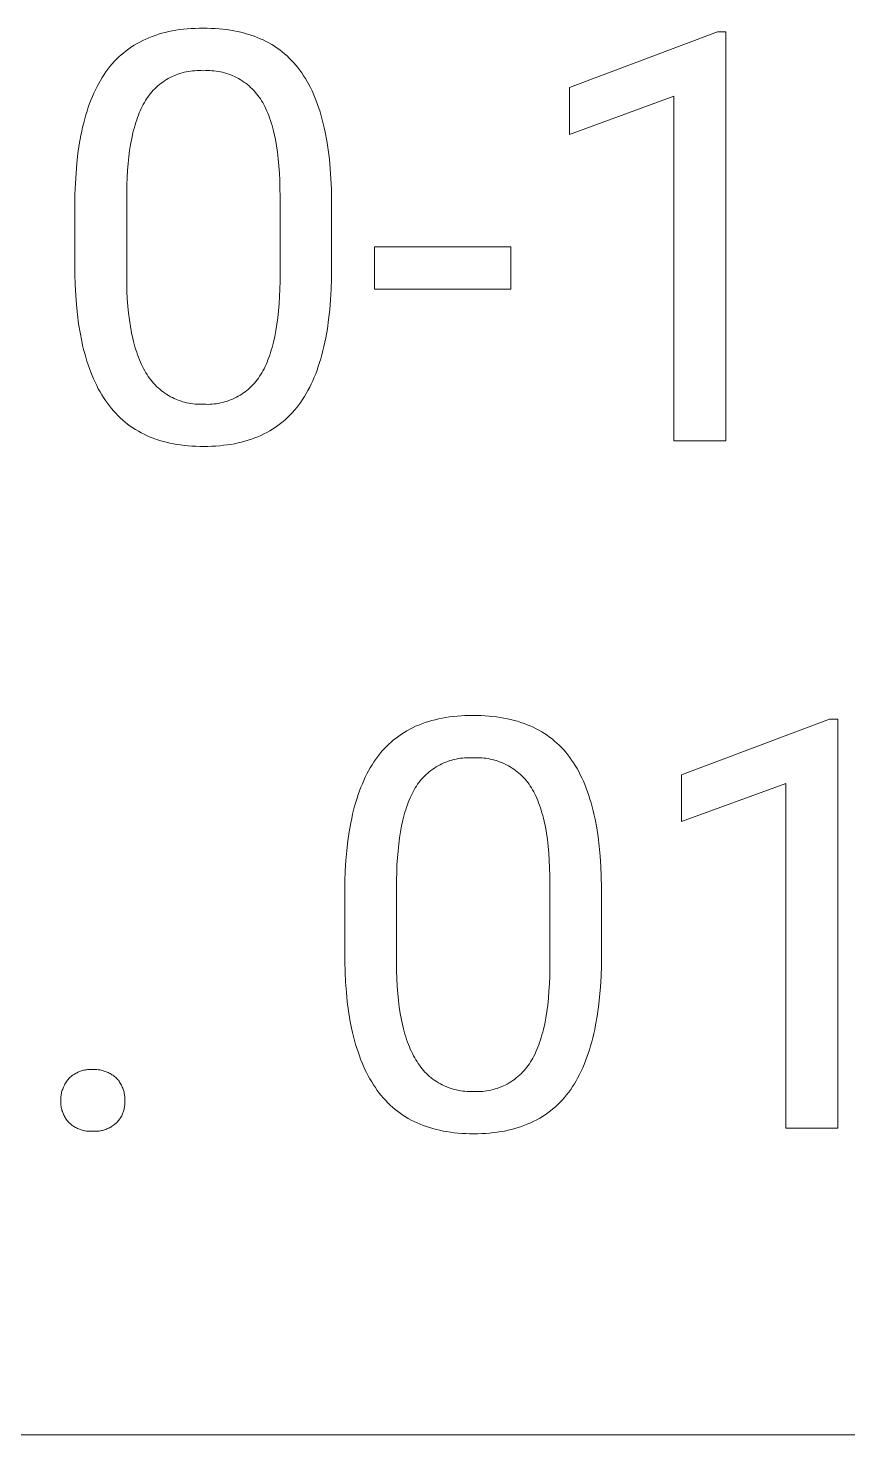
# Model space of a CAD drawing. Header units: millimetres. Extents: x 0 to 4030, y -54 to 2762.
# Drawn here: x 3130.7 to 3207.6, y 171.7 to 303.6 of the extents above; entities that cross this region are included whole.
import ezdxf

# ---------------------------------------------------------------- set-up
doc = ezdxf.new("R2010")
doc.units = ezdxf.units.MM
doc.header["$MEASUREMENT"] = 0
doc.layers.add('Domyślny', color=7, linetype='Continuous', true_color=0x000000)

msp = doc.modelspace()

# ---------------------------------------------------------------- linework, layer by layer
at = {"layer": 'Domyślny', "color": 18, "lineweight": 15, "true_color": 0x000000}
for p, q in [((3143.89, 303.27), (3144.22, 303.33)), ((3144.22, 303.33), (3144.56, 303.39)), ((3144.56, 303.39), (3144.91, 303.45)), ((3144.91, 303.45), (3145.26, 303.49)), ((3145.26, 303.49), (3145.62, 303.53)), ((3145.62, 303.53), (3145.98, 303.55)), ((3145.98, 303.55), (3146.36, 303.57)), ((3146.36, 303.57), (3146.74, 303.59)), ((3146.74, 303.59), (3147.12, 303.59)), ((3147.12, 303.59), (3147.5, 303.59)), ((3147.5, 303.59), (3147.88, 303.57)), ((3147.88, 303.57), (3148.25, 303.56)), ((3148.25, 303.56), (3148.61, 303.53)), ((3148.61, 303.53), (3148.97, 303.49)), ((3148.97, 303.49), (3149.32, 303.45)), ((3149.32, 303.45), (3149.67, 303.4)), ((3149.67, 303.4), (3150, 303.34)), ((3150, 303.34), (3150.33, 303.28)), ((3140.64, 301.99), (3140.91, 302.14)), ((3140.91, 302.14), (3141.18, 302.29)), ((3141.18, 302.29), (3141.45, 302.43)), ((3141.45, 302.43), (3141.73, 302.56)), ((3141.73, 302.56), (3142.02, 302.69)), ((3142.02, 302.69), (3142.32, 302.8)), ((3142.32, 302.8), (3142.62, 302.91)), ((3142.62, 302.91), (3142.92, 303.01)), ((3142.92, 303.01), (3143.24, 303.11)), ((3143.24, 303.11), (3143.56, 303.19)), ((3143.56, 303.19), (3143.89, 303.27)), ((3150.33, 303.28), (3150.66, 303.2)), ((3150.66, 303.2), (3150.98, 303.12)), ((3150.98, 303.12), (3151.29, 303.04)), ((3151.29, 303.04), (3151.59, 302.94)), ((3151.59, 302.94), (3151.89, 302.83)), ((3151.89, 302.83), (3152.19, 302.72)), ((3152.19, 302.72), (3152.47, 302.6)), ((3152.47, 302.6), (3152.75, 302.48)), ((3152.75, 302.48), (3153.03, 302.34)), ((3153.03, 302.34), (3153.29, 302.2)), ((3153.29, 302.2), (3153.55, 302.05)), ((3153.55, 302.05), (3153.81, 301.89)), ((3181.48, 298.03), (3195.37, 303.24)), ((3195.37, 303.24), (3196.14, 303.24)), ((3196.14, 303.24), (3196.14, 264.9)), ((3138.99, 300.67), (3139.2, 300.89)), ((3139.2, 300.89), (3139.43, 301.09)), ((3139.43, 301.09), (3139.66, 301.29)), ((3139.66, 301.29), (3139.9, 301.47)), ((3139.9, 301.47), (3140.14, 301.65)), ((3140.14, 301.65), (3140.39, 301.83)), ((3140.39, 301.83), (3140.64, 301.99)), ((3153.81, 301.89), (3154.06, 301.72)), ((3154.06, 301.72), (3154.3, 301.55)), ((3154.3, 301.55), (3154.53, 301.37)), ((3154.53, 301.37), (3154.76, 301.18)), ((3154.76, 301.18), (3154.99, 300.99)), ((3154.99, 300.99), (3155.2, 300.78)), ((3155.2, 300.78), (3155.41, 300.57)), ((3137.82, 299.24), (3138, 299.5)), ((3138, 299.5), (3138.18, 299.75)), ((3138.18, 299.75), (3138.37, 299.99)), ((3138.37, 299.99), (3138.57, 300.23)), ((3138.57, 300.23), (3138.78, 300.45)), ((3138.78, 300.45), (3138.99, 300.67)), ((3145.14, 299.4), (3144.94, 299.34)), ((3145.33, 299.45), (3145.14, 299.4)), ((3145.53, 299.49), (3145.33, 299.45)), ((3145.72, 299.53), (3145.53, 299.49)), ((3145.92, 299.56), (3145.72, 299.53)), ((3146.12, 299.59), (3145.92, 299.56)), ((3146.32, 299.6), (3146.12, 299.59)), ((3146.52, 299.61), (3146.32, 299.6)), ((3146.72, 299.62), (3146.52, 299.61)), ((3146.92, 299.61), (3146.72, 299.62)), ((3147.12, 299.6), (3146.92, 299.61)), ((3147.32, 299.61), (3147.12, 299.6)), ((3147.53, 299.62), (3147.32, 299.61)), ((3147.73, 299.61), (3147.53, 299.62)), ((3147.93, 299.6), (3147.73, 299.61)), ((3148.13, 299.59), (3147.93, 299.6)), ((3148.33, 299.56), (3148.13, 299.59)), ((3148.53, 299.53), (3148.33, 299.56)), ((3148.73, 299.49), (3148.53, 299.53)), ((3148.93, 299.45), (3148.73, 299.49)), ((3149.12, 299.4), (3148.93, 299.45)), ((3149.32, 299.34), (3149.12, 299.4)), ((3155.41, 300.57), (3155.62, 300.35)), ((3155.62, 300.35), (3155.82, 300.12)), ((3155.82, 300.12), (3156.01, 299.89)), ((3156.01, 299.89), (3156.19, 299.64)), ((3156.19, 299.64), (3156.37, 299.39)), ((3156.37, 299.39), (3156.54, 299.13)), ((3137.01, 297.81), (3137.16, 298.11)), ((3137.16, 298.11), (3137.32, 298.41)), ((3137.32, 298.41), (3137.48, 298.69)), ((3137.48, 298.69), (3137.64, 298.97)), ((3137.64, 298.97), (3137.82, 299.24)), ((3142.86, 298.17), (3142.71, 298.04)), ((3143.01, 298.3), (3142.86, 298.17)), ((3143.17, 298.43), (3143.01, 298.3)), ((3143.33, 298.54), (3143.17, 298.43)), ((3143.5, 298.66), (3143.33, 298.54)), ((3143.67, 298.76), (3143.5, 298.66)), ((3143.84, 298.86), (3143.67, 298.76)), ((3144.02, 298.96), (3143.84, 298.86)), ((3144.2, 299.05), (3144.02, 298.96)), ((3144.38, 299.13), (3144.2, 299.05)), ((3144.57, 299.21), (3144.38, 299.13)), ((3144.75, 299.28), (3144.57, 299.21)), ((3144.94, 299.34), (3144.75, 299.28)), ((3149.51, 299.28), (3149.32, 299.34)), ((3149.7, 299.21), (3149.51, 299.28)), ((3149.89, 299.13), (3149.7, 299.21)), ((3150.07, 299.05), (3149.89, 299.13)), ((3150.25, 298.96), (3150.07, 299.05)), ((3150.43, 298.86), (3150.25, 298.96)), ((3150.6, 298.76), (3150.43, 298.86)), ((3150.78, 298.65), (3150.6, 298.76)), ((3150.94, 298.54), (3150.78, 298.65)), ((3151.11, 298.42), (3150.94, 298.54)), ((3151.27, 298.3), (3151.11, 298.42)), ((3151.42, 298.17), (3151.27, 298.3)), ((3151.57, 298.03), (3151.42, 298.17)), ((3156.54, 299.13), (3156.71, 298.87)), ((3156.71, 298.87), (3156.87, 298.59)), ((3156.87, 298.59), (3157.03, 298.31)), ((3157.03, 298.31), (3157.18, 298.01)), ((3136.46, 296.52), (3136.59, 296.85)), ((3136.59, 296.85), (3136.72, 297.18)), ((3136.72, 297.18), (3136.86, 297.5)), ((3136.86, 297.5), (3137.01, 297.81)), ((3141.7, 296.8), (3141.6, 296.62)), ((3141.81, 296.97), (3141.7, 296.8)), ((3141.92, 297.13), (3141.81, 296.97)), ((3142.04, 297.3), (3141.92, 297.13)), ((3142.16, 297.45), (3142.04, 297.3)), ((3142.29, 297.61), (3142.16, 297.45)), ((3142.43, 297.76), (3142.29, 297.61)), ((3142.57, 297.9), (3142.43, 297.76)), ((3142.71, 298.04), (3142.57, 297.9)), ((3151.72, 297.89), (3151.57, 298.03)), ((3151.86, 297.75), (3151.72, 297.89)), ((3152, 297.6), (3151.86, 297.75)), ((3152.13, 297.44), (3152, 297.6)), ((3152.25, 297.29), (3152.13, 297.44)), ((3152.37, 297.12), (3152.25, 297.29)), ((3152.49, 296.96), (3152.37, 297.12)), ((3152.6, 296.79), (3152.49, 296.96)), ((3152.7, 296.61), (3152.6, 296.79)), ((3157.18, 298.01), (3157.33, 297.71)), ((3157.33, 297.71), (3157.47, 297.4)), ((3157.47, 297.4), (3157.6, 297.08)), ((3157.6, 297.08), (3157.73, 296.76)), ((3157.73, 296.76), (3157.85, 296.42)), ((3181.48, 293.63), (3181.48, 298.03)), ((3191.27, 297.22), (3181.48, 293.63)), ((3191.27, 264.9), (3191.27, 297.22)), ((3136.01, 295.09), (3136.11, 295.46)), ((3136.11, 295.46), (3136.22, 295.82)), ((3136.22, 295.82), (3136.34, 296.17)), ((3136.34, 296.17), (3136.46, 296.52)), ((3141.04, 295.43), (3140.95, 295.21)), ((3141.12, 295.64), (3141.04, 295.43)), ((3141.21, 295.85), (3141.12, 295.64)), ((3141.3, 296.05), (3141.21, 295.85)), ((3141.4, 296.25), (3141.3, 296.05)), ((3141.49, 296.44), (3141.4, 296.25)), ((3141.6, 296.62), (3141.49, 296.44)), ((3152.81, 296.42), (3152.7, 296.61)), ((3152.91, 296.23), (3152.81, 296.42)), ((3153, 296.03), (3152.91, 296.23)), ((3153.1, 295.82), (3153, 296.03)), ((3153.19, 295.61), (3153.1, 295.82)), ((3153.27, 295.39), (3153.19, 295.61)), ((3157.85, 296.42), (3157.97, 296.08)), ((3157.97, 296.08), (3158.08, 295.73)), ((3158.08, 295.73), (3158.19, 295.37)), ((3135.73, 293.93), (3135.81, 294.32)), ((3135.81, 294.32), (3135.91, 294.71)), ((3135.91, 294.71), (3136.01, 295.09)), ((3140.66, 294.27), (3140.59, 294.02)), ((3140.73, 294.51), (3140.66, 294.27)), ((3140.8, 294.75), (3140.73, 294.51)), ((3140.88, 294.98), (3140.8, 294.75)), ((3140.95, 295.21), (3140.88, 294.98)), ((3153.35, 295.17), (3153.27, 295.39)), ((3153.43, 294.94), (3153.35, 295.17)), ((3153.51, 294.7), (3153.43, 294.94)), ((3153.58, 294.46), (3153.51, 294.7)), ((3153.65, 294.21), (3153.58, 294.46)), ((3153.72, 293.95), (3153.65, 294.21)), ((3158.19, 295.37), (3158.29, 295)), ((3158.29, 295), (3158.39, 294.62)), ((3158.39, 294.62), (3158.48, 294.24)), ((3158.48, 294.24), (3158.56, 293.85)), ((3135.49, 292.69), (3135.64, 293.53)), ((3135.64, 293.53), (3135.73, 293.93)), ((3140.41, 293.24), (3140.31, 292.69)), ((3140.53, 293.77), (3140.41, 293.24)), ((3140.59, 294.02), (3140.53, 293.77)), ((3153.78, 293.68), (3153.72, 293.95)), ((3153.9, 293.14), (3153.78, 293.68)), ((3154, 292.56), (3153.9, 293.14)), ((3158.56, 293.85), (3158.72, 293.04)), ((3158.72, 293.04), (3158.85, 292.19)), ((3135.27, 290.93), (3135.37, 291.83)), ((3135.37, 291.83), (3135.49, 292.69)), ((3140.14, 291.51), (3140.07, 290.89)), ((3140.22, 292.11), (3140.14, 291.51)), ((3140.31, 292.69), (3140.22, 292.11)), ((3154.08, 291.96), (3154, 292.56)), ((3154.16, 291.34), (3154.08, 291.96)), ((3158.85, 292.19), (3158.96, 291.31)), ((3135.19, 289.99), (3135.27, 290.93)), ((3140.02, 290.25), (3139.98, 289.58)), ((3140.07, 290.89), (3140.02, 290.25)), ((3154.22, 290.68), (3154.16, 291.34)), ((3154.27, 290), (3154.22, 290.68)), ((3158.96, 291.31), (3159.04, 290.4)), ((3159.04, 290.4), (3159.11, 289.46)), ((3135.09, 288.02), (3135.13, 289.02)), ((3135.13, 289.02), (3135.19, 289.99)), ((3139.96, 288.89), (3139.94, 288.17)), ((3139.98, 289.58), (3139.96, 288.89)), ((3154.3, 289.3), (3154.27, 290)), ((3154.32, 288.57), (3154.3, 289.3)), ((3159.11, 289.46), (3159.15, 288.48)), ((3135.08, 286.99), (3135.09, 288.02)), ((3139.94, 288.17), (3139.94, 280.41)), ((3154.33, 287.81), (3154.32, 288.57)), ((3154.33, 279.86), (3154.33, 287.81)), ((3159.15, 288.48), (3159.17, 287.47)), ((3135.08, 280.52), (3135.08, 286.99)), ((3159.17, 287.47), (3159.17, 281.18)), ((3163.2, 279.13), (3163.2, 283.09)), ((3163.2, 283.09), (3175.99, 283.09)), ((3175.99, 283.09), (3175.99, 279.13)), ((3159.17, 281.18), (3159.16, 280.13)), ((3135.11, 279.53), (3135.08, 280.52)), ((3139.94, 280.41), (3139.95, 279.65)), ((3139.95, 279.65), (3139.97, 278.92)), ((3154.31, 279.13), (3154.33, 279.86)), ((3159.16, 280.13), (3159.13, 279.11)), ((3135.16, 278.57), (3135.11, 279.53)), ((3135.23, 277.64), (3135.16, 278.57)), ((3139.97, 278.92), (3140, 278.21)), ((3154.24, 277.73), (3154.28, 278.42)), ((3154.28, 278.42), (3154.31, 279.13)), ((3159.13, 279.11), (3159.07, 278.13)), ((3175.99, 279.13), (3163.2, 279.13)), ((3135.32, 276.75), (3135.23, 277.64)), ((3140, 278.21), (3140.05, 277.53)), ((3140.05, 277.53), (3140.12, 276.87)), ((3154.12, 276.44), (3154.18, 277.08)), ((3154.18, 277.08), (3154.24, 277.73)), ((3158.99, 277.19), (3158.89, 276.27)), ((3159.07, 278.13), (3158.99, 277.19)), ((3135.43, 275.88), (3135.32, 276.75)), ((3135.57, 275.05), (3135.43, 275.88)), ((3140.12, 276.87), (3140.2, 276.24)), ((3140.2, 276.24), (3140.29, 275.63)), ((3140.29, 275.63), (3140.39, 275.04)), ((3153.94, 275.25), (3154.04, 275.83)), ((3154.04, 275.83), (3154.12, 276.44)), ((3158.89, 276.27), (3158.77, 275.4)), ((3135.72, 274.24), (3135.57, 275.05)), ((3140.39, 275.04), (3140.51, 274.49)), ((3140.51, 274.49), (3140.58, 274.22)), ((3153.72, 274.16), (3153.83, 274.69)), ((3153.83, 274.69), (3153.94, 275.25)), ((3158.62, 274.56), (3158.54, 274.15)), ((3158.77, 275.4), (3158.62, 274.56)), ((3135.81, 273.85), (3135.72, 274.24)), ((3135.9, 273.47), (3135.81, 273.85)), ((3136, 273.1), (3135.9, 273.47)), ((3136.1, 272.73), (3136, 273.1)), ((3140.58, 274.22), (3140.65, 273.95)), ((3140.65, 273.95), (3140.72, 273.7)), ((3140.72, 273.7), (3140.8, 273.44)), ((3140.8, 273.44), (3140.88, 273.2)), ((3140.88, 273.2), (3140.96, 272.96)), ((3153.36, 272.93), (3153.44, 273.17)), ((3153.44, 273.17), (3153.51, 273.4)), ((3153.51, 273.4), (3153.58, 273.65)), ((3153.58, 273.65), (3153.65, 273.9)), ((3153.65, 273.9), (3153.72, 274.16)), ((3158.35, 273.36), (3158.26, 272.97)), ((3158.45, 273.75), (3158.35, 273.36)), ((3158.54, 274.15), (3158.45, 273.75)), ((3136.21, 272.37), (3136.1, 272.73)), ((3136.33, 272.02), (3136.21, 272.37)), ((3136.45, 271.68), (3136.33, 272.02)), ((3136.57, 271.35), (3136.45, 271.68)), ((3140.96, 272.96), (3141.05, 272.73)), ((3141.05, 272.73), (3141.14, 272.5)), ((3141.14, 272.5), (3141.23, 272.29)), ((3141.23, 272.29), (3141.33, 272.07)), ((3141.33, 272.07), (3141.43, 271.87)), ((3141.43, 271.87), (3141.53, 271.67)), ((3141.53, 271.67), (3141.64, 271.47)), ((3152.83, 271.66), (3152.92, 271.86)), ((3152.92, 271.86), (3153.02, 272.06)), ((3153.02, 272.06), (3153.11, 272.27)), ((3153.11, 272.27), (3153.19, 272.49)), ((3153.19, 272.49), (3153.28, 272.71)), ((3153.28, 272.71), (3153.36, 272.93)), ((3157.92, 271.88), (3157.8, 271.53)), ((3158.04, 272.23), (3157.92, 271.88)), ((3158.15, 272.6), (3158.04, 272.23)), ((3158.26, 272.97), (3158.15, 272.6)), ((3136.7, 271.02), (3136.57, 271.35)), ((3136.84, 270.7), (3136.7, 271.02)), ((3136.98, 270.39), (3136.84, 270.7)), ((3137.13, 270.09), (3136.98, 270.39)), ((3141.64, 271.47), (3141.75, 271.29)), ((3141.75, 271.29), (3141.86, 271.11)), ((3141.86, 271.11), (3141.97, 270.94)), ((3141.97, 270.94), (3142.08, 270.77)), ((3142.08, 270.77), (3142.2, 270.61)), ((3142.2, 270.61), (3142.33, 270.45)), ((3142.33, 270.45), (3142.46, 270.3)), ((3151.93, 270.32), (3152.06, 270.47)), ((3152.06, 270.47), (3152.18, 270.62)), ((3152.18, 270.62), (3152.3, 270.78)), ((3152.3, 270.78), (3152.41, 270.95)), ((3152.41, 270.95), (3152.52, 271.11)), ((3152.52, 271.11), (3152.62, 271.29)), ((3152.62, 271.29), (3152.73, 271.47)), ((3152.73, 271.47), (3152.83, 271.66)), ((3157.4, 270.54), (3157.26, 270.22)), ((3157.54, 270.86), (3157.4, 270.54)), ((3157.68, 271.19), (3157.54, 270.86)), ((3157.8, 271.53), (3157.68, 271.19)), ((3137.28, 269.79), (3137.13, 270.09)), ((3137.44, 269.5), (3137.28, 269.79)), ((3137.6, 269.22), (3137.44, 269.5)), ((3137.77, 268.95), (3137.6, 269.22)), ((3142.46, 270.3), (3142.6, 270.15)), ((3142.6, 270.15), (3142.74, 270.01)), ((3142.74, 270.01), (3142.89, 269.87)), ((3142.89, 269.87), (3143.04, 269.73)), ((3143.04, 269.73), (3143.2, 269.6)), ((3143.2, 269.6), (3143.36, 269.48)), ((3143.36, 269.48), (3143.53, 269.36)), ((3143.53, 269.36), (3143.7, 269.25)), ((3143.7, 269.25), (3143.87, 269.14)), ((3143.87, 269.14), (3144.05, 269.04)), ((3144.05, 269.04), (3144.23, 268.95)), ((3150.23, 268.98), (3150.4, 269.08)), ((3150.4, 269.08), (3150.58, 269.18)), ((3150.58, 269.18), (3150.74, 269.28)), ((3150.74, 269.28), (3150.91, 269.39)), ((3150.91, 269.39), (3151.07, 269.51)), ((3151.07, 269.51), (3151.22, 269.63)), ((3151.22, 269.63), (3151.37, 269.76)), ((3151.37, 269.76), (3151.52, 269.89)), ((3151.52, 269.89), (3151.66, 270.03)), ((3151.66, 270.03), (3151.8, 270.17)), ((3151.8, 270.17), (3151.93, 270.32)), ((3156.63, 269.05), (3156.45, 268.78)), ((3156.79, 269.33), (3156.63, 269.05)), ((3156.95, 269.62), (3156.79, 269.33)), ((3157.11, 269.92), (3156.95, 269.62)), ((3157.26, 270.22), (3157.11, 269.92)), ((3137.95, 268.68), (3137.77, 268.95)), ((3138.13, 268.43), (3137.95, 268.68)), ((3138.32, 268.18), (3138.13, 268.43)), ((3138.51, 267.94), (3138.32, 268.18)), ((3138.71, 267.7), (3138.51, 267.94)), ((3144.23, 268.95), (3144.41, 268.86)), ((3144.41, 268.86), (3144.6, 268.78)), ((3144.6, 268.78), (3144.78, 268.7)), ((3144.78, 268.7), (3144.98, 268.64)), ((3144.98, 268.64), (3145.17, 268.57)), ((3145.17, 268.57), (3145.36, 268.52)), ((3145.36, 268.52), (3145.56, 268.47)), ((3145.56, 268.47), (3145.76, 268.43)), ((3145.76, 268.43), (3145.96, 268.4)), ((3145.96, 268.4), (3146.16, 268.37)), ((3146.16, 268.37), (3146.36, 268.35)), ((3146.36, 268.35), (3146.57, 268.33)), ((3146.57, 268.33), (3146.77, 268.33)), ((3146.77, 268.33), (3146.97, 268.33)), ((3146.97, 268.33), (3147.17, 268.33)), ((3147.17, 268.33), (3147.37, 268.33)), ((3147.37, 268.33), (3147.57, 268.32)), ((3147.57, 268.32), (3147.77, 268.33)), ((3147.77, 268.33), (3147.96, 268.34)), ((3147.96, 268.34), (3148.16, 268.36)), ((3148.16, 268.36), (3148.36, 268.38)), ((3148.36, 268.38), (3148.55, 268.41)), ((3148.55, 268.41), (3148.75, 268.45)), ((3148.75, 268.45), (3148.94, 268.49)), ((3148.94, 268.49), (3149.13, 268.55)), ((3149.13, 268.55), (3149.32, 268.6)), ((3149.32, 268.6), (3149.51, 268.67)), ((3149.51, 268.67), (3149.69, 268.74)), ((3149.69, 268.74), (3149.87, 268.81)), ((3149.87, 268.81), (3150.05, 268.89)), ((3150.05, 268.89), (3150.23, 268.98)), ((3155.7, 267.78), (3155.49, 267.55)), ((3155.9, 268.02), (3155.7, 267.78)), ((3156.09, 268.27), (3155.9, 268.02)), ((3156.27, 268.52), (3156.09, 268.27)), ((3156.45, 268.78), (3156.27, 268.52)), ((3138.91, 267.48), (3138.71, 267.7)), ((3139.13, 267.26), (3138.91, 267.48)), ((3139.34, 267.05), (3139.13, 267.26)), ((3139.57, 266.85), (3139.34, 267.05)), ((3139.8, 266.65), (3139.57, 266.85)), ((3140.03, 266.46), (3139.8, 266.65)), ((3140.28, 266.29), (3140.03, 266.46)), ((3154.37, 266.52), (3154.13, 266.34)), ((3154.61, 266.71), (3154.37, 266.52)), ((3154.84, 266.91), (3154.61, 266.71)), ((3155.06, 267.11), (3154.84, 266.91)), ((3155.28, 267.33), (3155.06, 267.11)), ((3155.49, 267.55), (3155.28, 267.33)), ((3140.53, 266.12), (3140.28, 266.29)), ((3140.78, 265.95), (3140.53, 266.12)), ((3141.04, 265.8), (3140.78, 265.95)), ((3141.31, 265.65), (3141.04, 265.8)), ((3141.58, 265.52), (3141.31, 265.65)), ((3141.86, 265.38), (3141.58, 265.52)), ((3142.15, 265.26), (3141.86, 265.38)), ((3142.44, 265.15), (3142.15, 265.26)), ((3142.74, 265.04), (3142.44, 265.15)), ((3151.96, 265.17), (3151.66, 265.06)), ((3152.25, 265.29), (3151.96, 265.17)), ((3152.54, 265.41), (3152.25, 265.29)), ((3152.82, 265.55), (3152.54, 265.41)), ((3153.1, 265.69), (3152.82, 265.55)), ((3153.36, 265.84), (3153.1, 265.69)), ((3153.63, 265.99), (3153.36, 265.84)), ((3153.88, 266.16), (3153.63, 265.99)), ((3154.13, 266.34), (3153.88, 266.16)), ((3143.04, 264.94), (3142.74, 265.04)), ((3143.35, 264.85), (3143.04, 264.94)), ((3143.67, 264.77), (3143.35, 264.85)), ((3143.99, 264.69), (3143.67, 264.77)), ((3144.32, 264.63), (3143.99, 264.69)), ((3144.66, 264.57), (3144.32, 264.63)), ((3145, 264.52), (3144.66, 264.57)), ((3145.35, 264.47), (3145, 264.52)), ((3145.7, 264.44), (3145.35, 264.47)), ((3146.06, 264.41), (3145.7, 264.44)), ((3146.42, 264.39), (3146.06, 264.41)), ((3146.8, 264.38), (3146.42, 264.39)), ((3147.17, 264.37), (3146.8, 264.38)), ((3147.56, 264.38), (3147.17, 264.37)), ((3147.93, 264.39), (3147.56, 264.38)), ((3148.31, 264.41), (3147.93, 264.39)), ((3148.67, 264.44), (3148.31, 264.41)), ((3149.03, 264.48), (3148.67, 264.44)), ((3149.38, 264.52), (3149.03, 264.48)), ((3149.72, 264.57), (3149.38, 264.52)), ((3150.06, 264.63), (3149.72, 264.57)), ((3150.39, 264.7), (3150.06, 264.63)), ((3150.72, 264.78), (3150.39, 264.7)), ((3151.04, 264.86), (3150.72, 264.78)), ((3151.35, 264.96), (3151.04, 264.86)), ((3151.66, 265.06), (3151.35, 264.96)), ((3196.14, 264.9), (3191.27, 264.9)), ((3168.56, 238.68), (3168.88, 238.76)), ((3168.88, 238.76), (3169.21, 238.84)), ((3169.21, 238.84), (3169.54, 238.9)), ((3169.54, 238.9), (3169.88, 238.96)), ((3169.88, 238.96), (3170.23, 239.02)), ((3170.23, 239.02), (3170.58, 239.06)), ((3170.58, 239.06), (3170.94, 239.1)), ((3170.94, 239.1), (3171.31, 239.12)), ((3171.31, 239.12), (3171.68, 239.14)), ((3171.68, 239.14), (3172.06, 239.16)), ((3172.06, 239.16), (3172.44, 239.16)), ((3172.44, 239.16), (3172.83, 239.16)), ((3172.83, 239.16), (3173.2, 239.14)), ((3173.2, 239.14), (3173.57, 239.13)), ((3173.57, 239.13), (3173.94, 239.1)), ((3173.94, 239.1), (3174.29, 239.06)), ((3174.29, 239.06), (3174.64, 239.02)), ((3174.64, 239.02), (3174.99, 238.97)), ((3174.99, 238.97), (3175.33, 238.91)), ((3175.33, 238.91), (3175.66, 238.85)), ((3175.66, 238.85), (3175.98, 238.78)), ((3175.98, 238.78), (3176.3, 238.69)), ((3191.99, 233.6), (3205.88, 238.81)), ((3205.88, 238.81), (3206.65, 238.81)), ((3206.65, 238.81), (3206.65, 200.47)), ((3165.46, 237.22), (3165.71, 237.4)), ((3165.71, 237.4), (3165.97, 237.56)), ((3165.97, 237.56), (3166.23, 237.72)), ((3166.23, 237.72), (3166.5, 237.86)), ((3166.5, 237.86), (3166.77, 238)), ((3166.77, 238), (3167.05, 238.14)), ((3167.05, 238.14), (3167.34, 238.26)), ((3167.34, 238.26), (3167.64, 238.38)), ((3167.64, 238.38), (3167.94, 238.48)), ((3167.94, 238.48), (3168.25, 238.58)), ((3168.25, 238.58), (3168.56, 238.68)), ((3176.3, 238.69), (3176.61, 238.61)), ((3176.61, 238.61), (3176.92, 238.51)), ((3176.92, 238.51), (3177.22, 238.41)), ((3177.22, 238.41), (3177.51, 238.29)), ((3177.51, 238.29), (3177.79, 238.18)), ((3177.79, 238.18), (3178.07, 238.05)), ((3178.07, 238.05), (3178.35, 237.91)), ((3178.35, 237.91), (3178.62, 237.77)), ((3178.62, 237.77), (3178.88, 237.62)), ((3178.88, 237.62), (3179.13, 237.46)), ((3179.13, 237.46), (3179.38, 237.3)), ((3164.1, 236.03), (3164.31, 236.24)), ((3164.31, 236.24), (3164.53, 236.46)), ((3164.53, 236.46), (3164.75, 236.66)), ((3164.75, 236.66), (3164.98, 236.86)), ((3164.98, 236.86), (3165.22, 237.04)), ((3165.22, 237.04), (3165.46, 237.22)), ((3179.38, 237.3), (3179.62, 237.13)), ((3179.62, 237.13), (3179.86, 236.95)), ((3179.86, 236.95), (3180.09, 236.76)), ((3180.09, 236.76), (3180.31, 236.56)), ((3180.31, 236.56), (3180.53, 236.36)), ((3180.53, 236.36), (3180.74, 236.15)), ((3180.74, 236.15), (3180.94, 235.93)), ((3162.97, 234.54), (3163.14, 234.81)), ((3163.14, 234.81), (3163.32, 235.07)), ((3163.32, 235.07), (3163.5, 235.32)), ((3163.5, 235.32), (3163.69, 235.56)), ((3163.69, 235.56), (3163.89, 235.8)), ((3163.89, 235.8), (3164.1, 236.03)), ((3169.89, 234.78), (3169.7, 234.71)), ((3170.07, 234.85), (3169.89, 234.78)), ((3170.26, 234.92), (3170.07, 234.85)), ((3170.46, 234.97), (3170.26, 234.92)), ((3170.65, 235.02), (3170.46, 234.97)), ((3170.85, 235.07), (3170.65, 235.02)), ((3171.04, 235.11), (3170.85, 235.07)), ((3171.24, 235.14), (3171.04, 235.11)), ((3171.44, 235.16), (3171.24, 235.14)), ((3171.64, 235.18), (3171.44, 235.16)), ((3171.84, 235.19), (3171.64, 235.18)), ((3172.04, 235.19), (3171.84, 235.19)), ((3172.24, 235.19), (3172.04, 235.19)), ((3172.44, 235.17), (3172.24, 235.19)), ((3172.64, 235.19), (3172.44, 235.17)), ((3172.85, 235.19), (3172.64, 235.19)), ((3173.05, 235.19), (3172.85, 235.19)), ((3173.25, 235.18), (3173.05, 235.19)), ((3173.45, 235.16), (3173.25, 235.18)), ((3173.65, 235.14), (3173.45, 235.16)), ((3173.85, 235.11), (3173.65, 235.14)), ((3174.05, 235.07), (3173.85, 235.11)), ((3174.25, 235.03), (3174.05, 235.07)), ((3174.44, 234.97), (3174.25, 235.03)), ((3174.64, 234.92), (3174.44, 234.97)), ((3174.83, 234.85), (3174.64, 234.92)), ((3175.02, 234.78), (3174.83, 234.85)), ((3175.21, 234.71), (3175.02, 234.78)), ((3180.94, 235.93), (3181.14, 235.7)), ((3181.14, 235.7), (3181.33, 235.47)), ((3181.33, 235.47), (3181.52, 235.23)), ((3181.52, 235.23), (3181.69, 234.98)), ((3181.69, 234.98), (3181.87, 234.72)), ((3162.33, 233.38), (3162.48, 233.68)), ((3162.48, 233.68), (3162.64, 233.98)), ((3162.64, 233.98), (3162.8, 234.26)), ((3162.8, 234.26), (3162.97, 234.54)), ((3167.89, 233.47), (3167.75, 233.33)), ((3168.03, 233.61), (3167.89, 233.47)), ((3168.18, 233.75), (3168.03, 233.61)), ((3168.33, 233.88), (3168.18, 233.75)), ((3168.49, 234), (3168.33, 233.88)), ((3168.65, 234.12), (3168.49, 234)), ((3168.82, 234.23), (3168.65, 234.12)), ((3168.99, 234.34), (3168.82, 234.23)), ((3169.16, 234.44), (3168.99, 234.34)), ((3169.34, 234.53), (3169.16, 234.44)), ((3169.52, 234.62), (3169.34, 234.53)), ((3169.7, 234.71), (3169.52, 234.62)), ((3175.39, 234.62), (3175.21, 234.71)), ((3175.57, 234.54), (3175.39, 234.62)), ((3175.75, 234.44), (3175.57, 234.54)), ((3175.93, 234.34), (3175.75, 234.44)), ((3176.1, 234.23), (3175.93, 234.34)), ((3176.26, 234.12), (3176.1, 234.23)), ((3176.43, 234), (3176.26, 234.12)), ((3176.59, 233.88), (3176.43, 234)), ((3176.74, 233.75), (3176.59, 233.88)), ((3176.89, 233.61), (3176.74, 233.75)), ((3177.04, 233.47), (3176.89, 233.61)), ((3177.18, 233.33), (3177.04, 233.47)), ((3181.87, 234.72), (3182.03, 234.45)), ((3182.03, 234.45), (3182.2, 234.17)), ((3182.2, 234.17), (3182.35, 233.89)), ((3182.35, 233.89), (3182.5, 233.6)), ((3182.5, 233.6), (3182.65, 233.3)), ((3191.99, 229.2), (3191.99, 233.6)), ((3161.79, 232.09), (3161.91, 232.42)), ((3161.91, 232.42), (3162.05, 232.75)), ((3162.05, 232.75), (3162.19, 233.07)), ((3162.19, 233.07), (3162.33, 233.38)), ((3166.92, 232.19), (3166.82, 232.01)), ((3167.02, 232.37), (3166.92, 232.19)), ((3167.13, 232.54), (3167.02, 232.37)), ((3167.24, 232.71), (3167.13, 232.54)), ((3167.36, 232.87), (3167.24, 232.71)), ((3167.48, 233.03), (3167.36, 232.87)), ((3167.61, 233.18), (3167.48, 233.03)), ((3167.75, 233.33), (3167.61, 233.18)), ((3177.32, 233.18), (3177.18, 233.33)), ((3177.45, 233.03), (3177.32, 233.18)), ((3177.57, 232.87), (3177.45, 233.03)), ((3177.69, 232.71), (3177.57, 232.87)), ((3177.81, 232.54), (3177.69, 232.71)), ((3177.92, 232.37), (3177.81, 232.54)), ((3178.03, 232.19), (3177.92, 232.37)), ((3178.13, 232), (3178.03, 232.19)), ((3182.65, 233.3), (3182.79, 232.99)), ((3182.79, 232.99), (3182.92, 232.67)), ((3182.92, 232.67), (3183.05, 232.34)), ((3183.05, 232.34), (3183.18, 232.01)), ((3201.78, 232.79), (3191.99, 229.2)), ((3201.78, 200.47), (3201.78, 232.79)), ((3161.33, 230.66), (3161.44, 231.03)), ((3161.44, 231.03), (3161.55, 231.39)), ((3161.55, 231.39), (3161.66, 231.74)), ((3161.66, 231.74), (3161.79, 232.09)), ((3166.36, 231), (3166.28, 230.78)), ((3166.44, 231.21), (3166.36, 231)), ((3166.53, 231.42), (3166.44, 231.21)), ((3166.62, 231.62), (3166.53, 231.42)), ((3166.72, 231.82), (3166.62, 231.62)), ((3166.82, 232.01), (3166.72, 231.82)), ((3178.23, 231.81), (3178.13, 232)), ((3178.32, 231.61), (3178.23, 231.81)), ((3178.42, 231.4), (3178.32, 231.61)), ((3178.51, 231.19), (3178.42, 231.4)), ((3178.59, 230.97), (3178.51, 231.19)), ((3178.68, 230.75), (3178.59, 230.97)), ((3183.18, 232.01), (3183.29, 231.66)), ((3183.29, 231.66), (3183.41, 231.31)), ((3183.41, 231.31), (3183.51, 230.95)), ((3183.51, 230.95), (3183.61, 230.58)), ((3160.97, 229.1), (3161.05, 229.5)), ((3161.05, 229.5), (3161.14, 229.9)), ((3161.14, 229.9), (3161.23, 230.28)), ((3161.23, 230.28), (3161.33, 230.66)), ((3165.91, 229.59), (3165.85, 229.34)), ((3165.98, 229.84), (3165.91, 229.59)), ((3166.05, 230.09), (3165.98, 229.84)), ((3166.12, 230.32), (3166.05, 230.09)), ((3166.2, 230.55), (3166.12, 230.32)), ((3166.28, 230.78), (3166.2, 230.55)), ((3178.76, 230.51), (3178.68, 230.75)), ((3178.83, 230.28), (3178.76, 230.51)), ((3178.9, 230.03), (3178.83, 230.28)), ((3178.97, 229.78), (3178.9, 230.03)), ((3179.04, 229.52), (3178.97, 229.78)), ((3179.1, 229.26), (3179.04, 229.52)), ((3183.61, 230.58), (3183.71, 230.21)), ((3183.71, 230.21), (3183.8, 229.82)), ((3183.8, 229.82), (3183.88, 229.43)), ((3160.69, 227.4), (3160.82, 228.26)), ((3160.82, 228.26), (3160.97, 229.1)), ((3165.63, 228.26), (3165.54, 227.68)), ((3165.73, 228.81), (3165.63, 228.26)), ((3165.85, 229.34), (3165.73, 228.81)), ((3179.22, 228.71), (3179.1, 229.26)), ((3179.32, 228.13), (3179.22, 228.71)), ((3183.88, 229.43), (3184.04, 228.62)), ((3184.04, 228.62), (3184.17, 227.77)), ((3160.59, 226.5), (3160.69, 227.4)), ((3165.46, 227.08), (3165.4, 226.46)), ((3165.54, 227.68), (3165.46, 227.08)), ((3179.41, 227.53), (3179.32, 228.13)), ((3179.48, 226.91), (3179.41, 227.53)), ((3179.54, 226.25), (3179.48, 226.91)), ((3184.17, 227.77), (3184.28, 226.89)), ((3184.28, 226.89), (3184.37, 225.98)), ((3160.45, 224.6), (3160.51, 225.56)), ((3160.51, 225.56), (3160.59, 226.5)), ((3165.34, 225.82), (3165.3, 225.15)), ((3165.4, 226.46), (3165.34, 225.82)), ((3179.59, 225.58), (3179.54, 226.25)), ((3179.62, 224.87), (3179.59, 225.58)), ((3184.37, 225.98), (3184.43, 225.03)), ((3160.42, 223.59), (3160.45, 224.6)), ((3165.28, 224.46), (3165.26, 223.74)), ((3165.3, 225.15), (3165.28, 224.46)), ((3179.64, 224.14), (3179.62, 224.87)), ((3184.43, 225.03), (3184.47, 224.05)), ((3160.4, 222.56), (3160.42, 223.59)), ((3165.26, 223.74), (3165.26, 215.98)), ((3179.65, 223.38), (3179.64, 224.14)), ((3179.65, 215.43), (3179.65, 223.38)), ((3184.47, 224.05), (3184.49, 223.04)), ((3184.49, 223.04), (3184.49, 216.75)), ((3160.4, 216.09), (3160.4, 222.56)), ((3184.49, 216.75), (3184.48, 215.7)), ((3160.43, 215.1), (3160.4, 216.09)), ((3160.48, 214.14), (3160.43, 215.1)), ((3165.26, 215.98), (3165.27, 215.23)), ((3165.27, 215.23), (3165.29, 214.49)), ((3179.63, 214.7), (3179.65, 215.43)), ((3184.48, 215.7), (3184.45, 214.69)), ((3160.55, 213.22), (3160.48, 214.14)), ((3165.29, 214.49), (3165.33, 213.78)), ((3165.33, 213.78), (3165.38, 213.1)), ((3179.56, 213.3), (3179.6, 213.99)), ((3179.6, 213.99), (3179.63, 214.7)), ((3184.39, 213.71), (3184.31, 212.76)), ((3184.45, 214.69), (3184.39, 213.71)), ((3160.64, 212.32), (3160.55, 213.22)), ((3160.75, 211.46), (3160.64, 212.32)), ((3165.38, 213.1), (3165.44, 212.44)), ((3165.44, 212.44), (3165.52, 211.81)), ((3179.44, 212.01), (3179.51, 212.65)), ((3179.51, 212.65), (3179.56, 213.3)), ((3184.31, 212.76), (3184.21, 211.85)), ((3160.89, 210.63), (3160.75, 211.46)), ((3165.52, 211.81), (3165.61, 211.2)), ((3165.61, 211.2), (3165.72, 210.62)), ((3179.26, 210.82), (3179.36, 211.4)), ((3179.36, 211.4), (3179.44, 212.01)), ((3184.21, 211.85), (3184.09, 210.98)), ((3161.04, 209.83), (3160.89, 210.63)), ((3161.13, 209.44), (3161.04, 209.83)), ((3165.72, 210.62), (3165.84, 210.06)), ((3165.84, 210.06), (3165.9, 209.79)), ((3165.9, 209.79), (3165.97, 209.53)), ((3178.97, 209.47), (3179.04, 209.73)), ((3179.04, 209.73), (3179.16, 210.26)), ((3179.16, 210.26), (3179.26, 210.82)), ((3183.86, 209.73), (3183.77, 209.33)), ((3183.94, 210.14), (3183.86, 209.73)), ((3184.09, 210.98), (3183.94, 210.14)), ((3161.22, 209.05), (3161.13, 209.44)), ((3161.32, 208.68), (3161.22, 209.05)), ((3161.42, 208.32), (3161.32, 208.68)), ((3165.97, 209.53), (3166.04, 209.28)), ((3166.04, 209.28), (3166.12, 209.03)), ((3166.12, 209.03), (3166.2, 208.78)), ((3166.2, 208.78), (3166.28, 208.54)), ((3166.28, 208.54), (3166.37, 208.31)), ((3178.6, 208.28), (3178.68, 208.5)), ((3178.68, 208.5), (3178.76, 208.74)), ((3178.76, 208.74), (3178.83, 208.97)), ((3178.83, 208.97), (3178.9, 209.22)), ((3178.9, 209.22), (3178.97, 209.47)), ((3183.58, 208.55), (3183.47, 208.18)), ((3183.68, 208.94), (3183.58, 208.55)), ((3183.77, 209.33), (3183.68, 208.94)), ((3161.53, 207.96), (3161.42, 208.32)), ((3161.65, 207.61), (3161.53, 207.96)), ((3161.77, 207.26), (3161.65, 207.61)), ((3161.89, 206.93), (3161.77, 207.26)), ((3166.37, 208.31), (3166.46, 208.09)), ((3166.46, 208.09), (3166.55, 207.87)), ((3166.55, 207.87), (3166.65, 207.66)), ((3166.65, 207.66), (3166.75, 207.45)), ((3166.75, 207.45), (3166.86, 207.25)), ((3166.86, 207.25), (3166.96, 207.06)), ((3166.96, 207.06), (3167.07, 206.87)), ((3178.05, 207.04), (3178.15, 207.23)), ((3178.15, 207.23), (3178.25, 207.43)), ((3178.25, 207.43), (3178.34, 207.63)), ((3178.34, 207.63), (3178.43, 207.84)), ((3178.43, 207.84), (3178.52, 208.06)), ((3178.52, 208.06), (3178.6, 208.28)), ((3183.12, 207.11), (3183, 206.77)), ((3183.25, 207.46), (3183.12, 207.11)), ((3183.36, 207.81), (3183.25, 207.46)), ((3183.47, 208.18), (3183.36, 207.81)), ((3135.36, 205.71), (3135.45, 205.74)), ((3135.45, 205.74), (3135.54, 205.78)), ((3135.54, 205.78), (3135.62, 205.81)), ((3135.62, 205.81), (3135.71, 205.84)), ((3135.71, 205.84), (3135.81, 205.87)), ((3135.81, 205.87), (3135.9, 205.89)), ((3135.9, 205.89), (3135.99, 205.91)), ((3135.99, 205.91), (3136.08, 205.92)), ((3136.08, 205.92), (3136.18, 205.94)), ((3136.18, 205.94), (3136.27, 205.95)), ((3136.27, 205.95), (3136.37, 205.96)), ((3136.37, 205.96), (3136.46, 205.96)), ((3136.46, 205.96), (3136.56, 205.96)), ((3136.56, 205.96), (3136.65, 205.96)), ((3136.65, 205.96), (3136.74, 205.95)), ((3136.74, 205.95), (3136.84, 205.96)), ((3136.84, 205.96), (3136.94, 205.96)), ((3136.94, 205.96), (3137.05, 205.96)), ((3137.05, 205.96), (3137.15, 205.95)), ((3137.15, 205.95), (3137.25, 205.94)), ((3137.25, 205.94), (3137.34, 205.93)), ((3137.34, 205.93), (3137.44, 205.92)), ((3137.44, 205.92), (3137.54, 205.9)), ((3137.54, 205.9), (3137.64, 205.88)), ((3137.64, 205.88), (3137.74, 205.85)), ((3137.74, 205.85), (3137.83, 205.82)), ((3137.83, 205.82), (3137.93, 205.79)), ((3137.93, 205.79), (3138.02, 205.76)), ((3138.02, 205.76), (3138.12, 205.72)), ((3162.02, 206.6), (3161.89, 206.93)), ((3162.16, 206.28), (3162.02, 206.6)), ((3162.3, 205.97), (3162.16, 206.28)), ((3162.45, 205.67), (3162.3, 205.97)), ((3167.07, 206.87), (3167.18, 206.7)), ((3167.18, 206.7), (3167.29, 206.52)), ((3167.29, 206.52), (3167.4, 206.36)), ((3167.4, 206.36), (3167.53, 206.19)), ((3167.53, 206.19), (3167.65, 206.04)), ((3167.65, 206.04), (3167.78, 205.88)), ((3167.78, 205.88), (3167.92, 205.73)), ((3167.92, 205.73), (3168.06, 205.59)), ((3177.09, 205.72), (3177.23, 205.87)), ((3177.23, 205.87), (3177.36, 206.02)), ((3177.36, 206.02), (3177.49, 206.18)), ((3177.49, 206.18), (3177.61, 206.34)), ((3177.61, 206.34), (3177.73, 206.51)), ((3177.73, 206.51), (3177.84, 206.68)), ((3177.84, 206.68), (3177.94, 206.86)), ((3177.94, 206.86), (3178.05, 207.04)), ((3182.58, 205.8), (3182.43, 205.49)), ((3182.73, 206.11), (3182.58, 205.8)), ((3182.86, 206.44), (3182.73, 206.11)), ((3183, 206.77), (3182.86, 206.44)), ((3134.01, 204.32), (3134.06, 204.42)), ((3134.06, 204.42), (3134.1, 204.51)), ((3134.1, 204.51), (3134.15, 204.6)), ((3134.15, 204.6), (3134.21, 204.69)), ((3134.21, 204.69), (3134.26, 204.78)), ((3134.26, 204.78), (3134.32, 204.86)), ((3134.32, 204.86), (3134.38, 204.95)), ((3134.38, 204.95), (3134.45, 205.03)), ((3134.45, 205.03), (3134.52, 205.11)), ((3134.52, 205.11), (3134.58, 205.17)), ((3134.58, 205.17), (3134.65, 205.24)), ((3134.65, 205.24), (3134.72, 205.3)), ((3134.72, 205.3), (3134.8, 205.36)), ((3134.8, 205.36), (3134.87, 205.42)), ((3134.87, 205.42), (3134.95, 205.47)), ((3134.95, 205.47), (3135.03, 205.52)), ((3135.03, 205.52), (3135.11, 205.57)), ((3135.11, 205.57), (3135.19, 205.62)), ((3135.19, 205.62), (3135.28, 205.66)), ((3135.28, 205.66), (3135.36, 205.71)), ((3138.12, 205.72), (3138.21, 205.68)), ((3138.21, 205.68), (3138.3, 205.63)), ((3138.3, 205.63), (3138.39, 205.58)), ((3138.39, 205.58), (3138.47, 205.53)), ((3138.47, 205.53), (3138.56, 205.48)), ((3138.56, 205.48), (3138.64, 205.43)), ((3138.64, 205.43), (3138.72, 205.37)), ((3138.72, 205.37), (3138.8, 205.31)), ((3138.8, 205.31), (3138.88, 205.24)), ((3138.88, 205.24), (3138.95, 205.17)), ((3138.95, 205.17), (3139.03, 205.11)), ((3139.03, 205.11), (3139.09, 205.03)), ((3139.09, 205.03), (3139.16, 204.95)), ((3139.16, 204.95), (3139.22, 204.86)), ((3139.22, 204.86), (3139.28, 204.78)), ((3139.28, 204.78), (3139.34, 204.69)), ((3139.34, 204.69), (3139.39, 204.6)), ((3139.39, 204.6), (3139.44, 204.51)), ((3139.44, 204.51), (3139.48, 204.42)), ((3139.48, 204.42), (3139.53, 204.32)), ((3162.6, 205.37), (3162.45, 205.67)), ((3162.76, 205.09), (3162.6, 205.37)), ((3162.93, 204.81), (3162.76, 205.09)), ((3163.1, 204.53), (3162.93, 204.81)), ((3163.27, 204.27), (3163.1, 204.53)), ((3168.06, 205.59), (3168.21, 205.45)), ((3168.21, 205.45), (3168.36, 205.31)), ((3168.36, 205.31), (3168.52, 205.18)), ((3168.52, 205.18), (3168.68, 205.06)), ((3168.68, 205.06), (3168.85, 204.94)), ((3168.85, 204.94), (3169.02, 204.83)), ((3169.02, 204.83), (3169.19, 204.72)), ((3169.19, 204.72), (3169.37, 204.62)), ((3169.37, 204.62), (3169.55, 204.53)), ((3169.55, 204.53), (3169.73, 204.44)), ((3169.73, 204.44), (3169.92, 204.36)), ((3175.09, 204.34), (3175.28, 204.42)), ((3175.28, 204.42), (3175.46, 204.51)), ((3175.46, 204.51), (3175.64, 204.6)), ((3175.64, 204.6), (3175.82, 204.7)), ((3175.82, 204.7), (3175.99, 204.81)), ((3175.99, 204.81), (3176.16, 204.92)), ((3176.16, 204.92), (3176.33, 205.04)), ((3176.33, 205.04), (3176.49, 205.17)), ((3176.49, 205.17), (3176.65, 205.3)), ((3176.65, 205.3), (3176.8, 205.43)), ((3176.8, 205.43), (3176.95, 205.57)), ((3176.95, 205.57), (3177.09, 205.72)), ((3181.95, 204.63), (3181.77, 204.36)), ((3182.11, 204.91), (3181.95, 204.63)), ((3182.28, 205.2), (3182.11, 204.91)), ((3182.43, 205.49), (3182.28, 205.2)), ((3133.75, 203.22), (3133.76, 203.32)), ((3133.75, 203.12), (3133.75, 203.22)), ((3133.75, 203.01), (3133.75, 203.12)), ((3133.76, 203.32), (3133.77, 203.43)), ((3133.77, 203.43), (3133.78, 203.53)), ((3133.78, 203.53), (3133.8, 203.63)), ((3133.8, 203.63), (3133.82, 203.73)), ((3133.82, 203.73), (3133.84, 203.83)), ((3133.84, 203.83), (3133.87, 203.93)), ((3133.87, 203.93), (3133.9, 204.03)), ((3133.9, 204.03), (3133.94, 204.13)), ((3133.94, 204.13), (3133.97, 204.23)), ((3133.97, 204.23), (3134.01, 204.32)), ((3139.53, 204.32), (3139.57, 204.23)), ((3139.57, 204.23), (3139.6, 204.13)), ((3139.6, 204.13), (3139.64, 204.03)), ((3139.64, 204.03), (3139.67, 203.93)), ((3139.67, 203.93), (3139.69, 203.83)), ((3139.69, 203.83), (3139.72, 203.73)), ((3139.72, 203.73), (3139.74, 203.63)), ((3139.74, 203.63), (3139.75, 203.53)), ((3139.75, 203.53), (3139.76, 203.43)), ((3139.76, 203.43), (3139.77, 203.32)), ((3139.77, 203.32), (3139.78, 203.22)), ((3139.78, 203.22), (3139.78, 203.12)), ((3139.78, 203.12), (3139.78, 203.01)), ((3163.45, 204.01), (3163.27, 204.27)), ((3163.64, 203.76), (3163.45, 204.01)), ((3163.83, 203.52), (3163.64, 203.76)), ((3164.03, 203.29), (3163.83, 203.52)), ((3164.24, 203.06), (3164.03, 203.29)), ((3169.92, 204.36), (3170.1, 204.28)), ((3170.1, 204.28), (3170.3, 204.21)), ((3170.3, 204.21), (3170.49, 204.15)), ((3170.49, 204.15), (3170.68, 204.09)), ((3170.68, 204.09), (3170.88, 204.05)), ((3170.88, 204.05), (3171.08, 204)), ((3171.08, 204), (3171.28, 203.97)), ((3171.28, 203.97), (3171.48, 203.94)), ((3171.48, 203.94), (3171.68, 203.92)), ((3171.68, 203.92), (3171.89, 203.91)), ((3171.89, 203.91), (3172.09, 203.9)), ((3172.09, 203.9), (3172.29, 203.9)), ((3172.29, 203.9), (3172.5, 203.9)), ((3172.5, 203.9), (3172.7, 203.9)), ((3172.7, 203.9), (3172.9, 203.89)), ((3172.9, 203.89), (3173.11, 203.9)), ((3173.11, 203.9), (3173.31, 203.91)), ((3173.31, 203.91), (3173.51, 203.93)), ((3173.51, 203.93), (3173.72, 203.96)), ((3173.72, 203.96), (3173.92, 203.99)), ((3173.92, 203.99), (3174.12, 204.03)), ((3174.12, 204.03), (3174.32, 204.08)), ((3174.32, 204.08), (3174.51, 204.14)), ((3174.51, 204.14), (3174.71, 204.2)), ((3174.71, 204.2), (3174.9, 204.27)), ((3174.9, 204.27), (3175.09, 204.34)), ((3180.82, 203.12), (3180.6, 202.9)), ((3181.02, 203.35), (3180.82, 203.12)), ((3181.22, 203.59), (3181.02, 203.35)), ((3181.41, 203.84), (3181.22, 203.59)), ((3181.6, 204.09), (3181.41, 203.84)), ((3181.77, 204.36), (3181.6, 204.09)), ((3133.75, 202.91), (3133.75, 203.01)), ((3133.75, 202.81), (3133.75, 202.91)), ((3133.76, 202.71), (3133.75, 202.81)), ((3133.77, 202.61), (3133.76, 202.71)), ((3133.79, 202.51), (3133.77, 202.61)), ((3133.8, 202.41), (3133.79, 202.51)), ((3133.82, 202.32), (3133.8, 202.41)), ((3133.85, 202.22), (3133.82, 202.32)), ((3133.87, 202.12), (3133.85, 202.22)), ((3133.91, 202.03), (3133.87, 202.12)), ((3133.94, 201.93), (3133.91, 202.03)), ((3133.98, 201.84), (3133.94, 201.93)), ((3134.02, 201.75), (3133.98, 201.84)), ((3139.55, 201.8), (3139.51, 201.71)), ((3139.58, 201.89), (3139.55, 201.8)), ((3139.62, 201.98), (3139.58, 201.89)), ((3139.65, 202.07), (3139.62, 201.98)), ((3139.68, 202.16), (3139.65, 202.07)), ((3139.7, 202.25), (3139.68, 202.16)), ((3139.72, 202.35), (3139.7, 202.25)), ((3139.74, 202.44), (3139.72, 202.35)), ((3139.75, 202.53), (3139.74, 202.44)), ((3139.76, 202.63), (3139.75, 202.53)), ((3139.77, 202.72), (3139.76, 202.63)), ((3139.78, 202.82), (3139.77, 202.72)), ((3139.78, 203.01), (3139.78, 202.92)), ((3139.78, 202.92), (3139.78, 202.82)), ((3164.45, 202.84), (3164.24, 203.06)), ((3164.67, 202.63), (3164.45, 202.84)), ((3164.89, 202.43), (3164.67, 202.63)), ((3165.12, 202.23), (3164.89, 202.43)), ((3165.36, 202.05), (3165.12, 202.23)), ((3165.6, 201.87), (3165.36, 202.05)), ((3165.85, 201.7), (3165.6, 201.87)), ((3179.45, 201.91), (3179.2, 201.73)), ((3179.7, 202.09), (3179.45, 201.91)), ((3179.93, 202.28), (3179.7, 202.09)), ((3180.16, 202.48), (3179.93, 202.28)), ((3180.39, 202.68), (3180.16, 202.48)), ((3180.6, 202.9), (3180.39, 202.68)), ((3134.06, 201.66), (3134.02, 201.75)), ((3134.11, 201.57), (3134.06, 201.66)), ((3134.16, 201.48), (3134.11, 201.57)), ((3134.21, 201.4), (3134.16, 201.48)), ((3134.27, 201.31), (3134.21, 201.4)), ((3134.32, 201.23), (3134.27, 201.31)), ((3134.39, 201.15), (3134.32, 201.23)), ((3134.45, 201.07), (3134.39, 201.15)), ((3134.52, 201), (3134.45, 201.07)), ((3134.59, 200.93), (3134.52, 201)), ((3134.66, 200.87), (3134.59, 200.93)), ((3134.74, 200.8), (3134.66, 200.87)), ((3134.81, 200.74), (3134.74, 200.8)), ((3134.89, 200.69), (3134.81, 200.74)), ((3134.97, 200.63), (3134.89, 200.69)), ((3135.06, 200.58), (3134.97, 200.63)), ((3135.14, 200.53), (3135.06, 200.58)), ((3135.23, 200.49), (3135.14, 200.53)), ((3135.32, 200.44), (3135.23, 200.49)), ((3138.26, 200.47), (3138.16, 200.43)), ((3138.35, 200.52), (3138.26, 200.47)), ((3138.44, 200.57), (3138.35, 200.52)), ((3138.53, 200.62), (3138.44, 200.57)), ((3138.62, 200.68), (3138.53, 200.62)), ((3138.7, 200.74), (3138.62, 200.68)), ((3138.79, 200.8), (3138.7, 200.74)), ((3138.87, 200.86), (3138.79, 200.8)), ((3138.95, 200.93), (3138.87, 200.86)), ((3139.03, 201), (3138.95, 200.93)), ((3139.09, 201.07), (3139.03, 201)), ((3139.15, 201.14), (3139.09, 201.07)), ((3139.21, 201.22), (3139.15, 201.14)), ((3139.27, 201.3), (3139.21, 201.22)), ((3139.32, 201.38), (3139.27, 201.3)), ((3139.37, 201.46), (3139.32, 201.38)), ((3139.42, 201.54), (3139.37, 201.46)), ((3139.47, 201.62), (3139.42, 201.54)), ((3139.51, 201.71), (3139.47, 201.62)), ((3166.1, 201.53), (3165.85, 201.7)), ((3166.36, 201.38), (3166.1, 201.53)), ((3166.63, 201.23), (3166.36, 201.38)), ((3166.9, 201.09), (3166.63, 201.23)), ((3167.18, 200.96), (3166.9, 201.09)), ((3167.47, 200.84), (3167.18, 200.96)), ((3167.76, 200.72), (3167.47, 200.84)), ((3168.06, 200.62), (3167.76, 200.72)), ((3168.36, 200.52), (3168.06, 200.62)), ((3168.68, 200.43), (3168.36, 200.52)), ((3176.67, 200.53), (3176.36, 200.44)), ((3176.98, 200.63), (3176.67, 200.53)), ((3177.28, 200.74), (3176.98, 200.63)), ((3177.57, 200.86), (3177.28, 200.74)), ((3177.86, 200.98), (3177.57, 200.86)), ((3178.14, 201.12), (3177.86, 200.98)), ((3178.42, 201.26), (3178.14, 201.12)), ((3178.69, 201.41), (3178.42, 201.26)), ((3178.95, 201.57), (3178.69, 201.41)), ((3179.2, 201.73), (3178.95, 201.57)), ((3206.65, 200.47), (3201.78, 200.47)), ((3135.41, 200.4), (3135.32, 200.44)), ((3135.5, 200.37), (3135.41, 200.4)), ((3135.59, 200.33), (3135.5, 200.37)), ((3135.68, 200.3), (3135.59, 200.33)), ((3135.77, 200.27), (3135.68, 200.3)), ((3135.87, 200.25), (3135.77, 200.27)), ((3135.97, 200.23), (3135.87, 200.25)), ((3136.06, 200.21), (3135.97, 200.23)), ((3136.16, 200.2), (3136.06, 200.21)), ((3136.26, 200.19), (3136.16, 200.2)), ((3136.35, 200.18), (3136.26, 200.19)), ((3136.45, 200.17), (3136.35, 200.18)), ((3136.55, 200.17), (3136.45, 200.17)), ((3136.65, 200.17), (3136.55, 200.17)), ((3136.74, 200.18), (3136.65, 200.17)), ((3136.85, 200.18), (3136.74, 200.18)), ((3136.95, 200.17), (3136.85, 200.18)), ((3137.06, 200.18), (3136.95, 200.17)), ((3137.16, 200.18), (3137.06, 200.18)), ((3137.26, 200.19), (3137.16, 200.18)), ((3137.37, 200.2), (3137.26, 200.19)), ((3137.47, 200.22), (3137.37, 200.2)), ((3137.57, 200.24), (3137.47, 200.22)), ((3137.67, 200.26), (3137.57, 200.24)), ((3137.77, 200.29), (3137.67, 200.26)), ((3137.87, 200.32), (3137.77, 200.29)), ((3137.97, 200.35), (3137.87, 200.32)), ((3138.07, 200.39), (3137.97, 200.35)), ((3138.16, 200.43), (3138.07, 200.39)), ((3168.99, 200.34), (3168.68, 200.43)), ((3169.31, 200.27), (3168.99, 200.34)), ((3169.64, 200.2), (3169.31, 200.27)), ((3169.98, 200.14), (3169.64, 200.2)), ((3170.32, 200.09), (3169.98, 200.14)), ((3170.67, 200.04), (3170.32, 200.09)), ((3171.02, 200.01), (3170.67, 200.04)), ((3171.38, 199.98), (3171.02, 200.01)), ((3171.75, 199.96), (3171.38, 199.98)), ((3172.12, 199.95), (3171.75, 199.96)), ((3172.5, 199.95), (3172.12, 199.95)), ((3172.88, 199.95), (3172.5, 199.95)), ((3173.26, 199.96), (3172.88, 199.95)), ((3173.63, 199.98), (3173.26, 199.96)), ((3173.99, 200.01), (3173.63, 199.98)), ((3174.35, 200.05), (3173.99, 200.01)), ((3174.7, 200.09), (3174.35, 200.05)), ((3175.04, 200.14), (3174.7, 200.09)), ((3175.38, 200.2), (3175.04, 200.14)), ((3175.72, 200.27), (3175.38, 200.2)), ((3176.04, 200.35), (3175.72, 200.27)), ((3176.36, 200.44), (3176.04, 200.35)), ((2507.18, 171.71), (4030.23, 171.71))]:
    msp.add_line(p, q, dxfattribs=at)

doc.saveas('drawing.dxf')
